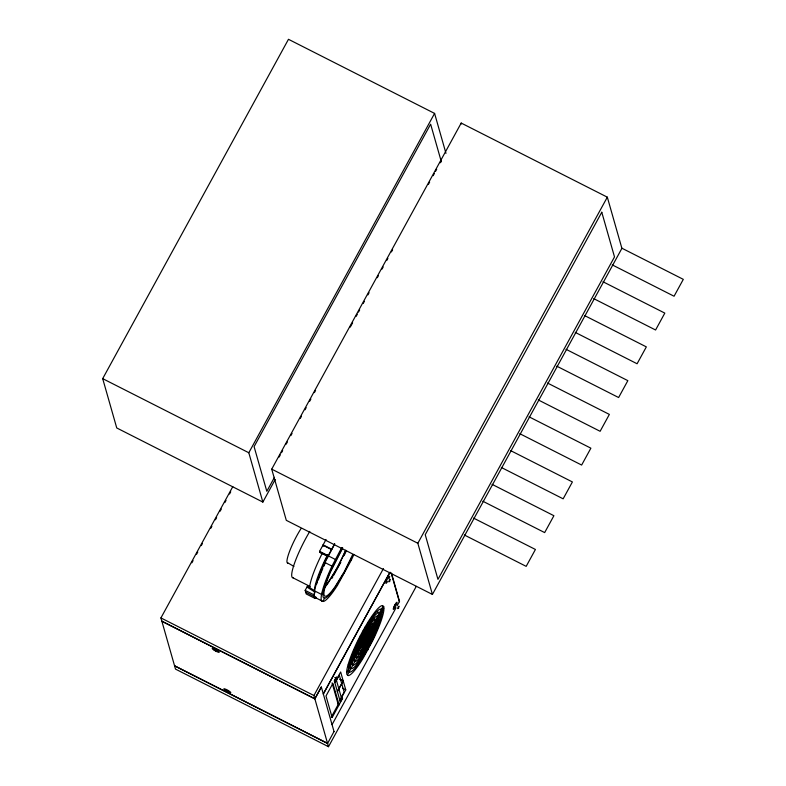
<?xml version="1.0" encoding="UTF-8"?>
<svg xmlns="http://www.w3.org/2000/svg" width="786" height="786" viewBox="0 0 786 786"><rect width="100%" height="100%" fill="white"/><g stroke="black" fill="none" stroke-linecap="round" stroke-linejoin="round"><path stroke-width="1.18" d="M350.418 665.938L350.438 664.936A31.302 5.345 -63.1 0 1 360.774 637.682L365.637 628.79A31.302 5.345 -63.1 0 1 379.117 612.569L379.864 613.041L380.159 616.224A31.302 5.345 -63.1 0 1 369.823 643.479L364.959 652.37A31.302 5.345 -63.1 0 1 351.48 668.591L351.096 668.346A23.266 3.979 -63.1 0 1 350.418 665.938L348.267 664.848M354.152 659.11L354.162 658.845A23.472 4.009 -63.1 0 1 360.194 641.877L367.396 628.721A23.472 4.009 -63.1 0 1 375.659 619.565L376.445 622.306A23.472 4.009 -63.1 0 1 370.403 639.283L363.201 652.439A23.472 4.009 -63.1 0 1 354.938 661.586L354.84 661.517A21.33 3.645 -63.1 0 1 354.152 659.11L352 658.02M334.689 543.981L324.932 562.55A43.033 7.349 -63.1 0 0 314.518 590.866L314.292 596.613L315.107 597.822L316.512 597.871M395.555 604.965C395.947 602.459 392.912 608.973 394.827 606.458M345.585 551.084L337.145 568.307L328.027 583.163A37.168 6.347 -63.1 0 1 323.989 588.4M352.639 554.661L344.189 571.884L335.072 586.739A37.168 6.347 -63.1 0 1 326.033 596.21L324.815 596.171A37.168 6.347 -63.1 0 1 324.313 590.158L325.208 586.405A37.168 6.347 -63.1 0 1 330.71 571.422L342.745 547.95M351.087 558.964L344.337 572.375L334.708 588.056A39.241 6.701 -63.1 0 1 325.158 598.058L323.871 598.018A39.241 6.701 -63.1 0 1 323.341 591.671L324.284 587.702A39.241 6.701 -63.1 0 1 330.1 571.894L342.274 547.97M341.733 547.557L331.977 566.126A43.033 7.349 -63.1 0 0 322.152 601.398L323.567 601.447A43.033 7.349 -63.1 0 0 337.459 585.364L351.371 559.956A43.033 7.349 -63.1 0 0 353.897 554.425M362.651 631.276L357.954 640.325A39.123 6.681 -63.1 0 0 346.754 670.782L346.813 674.339L348.129 675.596A39.123 6.681 -63.1 0 0 363.073 658.304L372.643 640.826A39.123 6.681 -63.1 0 0 383.843 610.368L383.784 606.812L382.468 605.554A39.123 6.681 -63.1 0 0 367.524 622.846L362.651 631.276L367.946 649.884M389.581 581.041C391.792 575.883 386.938 584.42 389.581 581.041L389.738 581.601M398.473 607.843C400.634 602.774 395.859 611.203 398.473 607.843L398.63 608.403M275.208 479.519L262.858 502.077L116.741 427.957L102.691 378.646L288.472 39.3L434.589 113.41L445.967 153.339M262.858 502.077L248.808 452.756L434.589 113.41M416.275 586.376L328.499 746.7L175.504 669.102L160.924 617.924L232.794 486.652M191.882 562.796L193.061 560.644M196.588 554.199L197.767 552.047M201.295 545.592L202.474 543.44M210.717 528.398L211.896 526.247M215.423 519.792L216.602 517.64M220.129 511.195L221.308 509.043M224.845 502.588L226.024 500.446M229.551 493.991L230.73 491.84M271.72 469.154L461.205 123.058L607.323 197.168L621.903 248.356L432.418 594.442L286.3 520.332L271.72 469.154L417.838 543.264L432.418 594.442M279.128 457.049L280.297 454.898M281.476 452.746L282.655 450.604M286.183 444.159L287.362 442.007M290.889 435.572L292.058 433.42M300.291 418.388L301.47 416.236M304.997 409.791L306.167 407.649M309.694 401.204L310.873 399.052M314.4 392.617L315.579 390.465M350.261 327.104L352.619 322.81M356.146 316.365L357.316 314.223M358.495 312.071L359.674 309.92M363.201 303.484L364.38 301.333M367.907 294.888L369.076 292.746M377.309 277.713L378.488 275.562M382.016 269.117L383.185 266.975M386.712 260.53L387.891 258.378M391.418 251.933L392.597 249.791M428.458 184.278L429.637 182.136M433.165 175.691L434.334 173.539M435.513 171.397L436.692 169.245M440.219 162.8L441.388 160.658M274.471 477.328L266.818 491.309L254.094 446.635L430.63 124.178L441.349 161.788M328.44 556.606L319.912 552.46L319.588 551.32L326.052 539.491M315.697 596.594L314.773 598.293L306.176 593.931L305.165 590.374L307.434 586.238L314.587 590.708M334.649 543.853L328.175 555.682L319.588 551.32M314.773 598.293L313.761 594.737L314.685 593.047M323.537 590.846L321.572 594.442L314.518 590.866M333.745 575.214L340.81 562.324M324.706 598.038L322.859 601.418L315.815 597.841M328.499 746.7L313.919 695.522L383.43 568.553M321.346 687.052L314.872 698.872L161.877 621.274M323.301 693.94L389.61 572.837M323.331 694.028L390.033 572.198M334.433 681.216L335.917 678.514L341.812 699.216L340.338 701.918M334.777 682.425L336.909 678.544L336.447 676.913L334.315 680.794L340.456 702.34M334.836 682.612L340.652 671.971L343.168 680.794L337.341 691.425M336.447 680.371L339.306 675.135L344.15 692.122L341.281 697.359M346.783 672.561L383.126 606.183M417.838 543.264L607.323 197.168M337.42 691.7L343.246 681.069L340.024 679.438M365.303 640.58L383.784 606.812M347.471 674.968L383.814 608.59M339.935 700.523L345.761 689.882L343.246 681.069M339.994 700.709L342.116 696.828L342.578 698.449L332.134 717.53L331.279 717.097L338.206 704.433L332.075 682.887M332.056 724.643L396.006 607.833M396.999 606.016L399.524 601.398L391.457 573.053M174.58 665.84L327.575 743.448L334.011 731.53M371.925 626.639L371.65 626.717A15.651 2.672 -63.1 0 0 366.698 632.671L361.894 641.445A15.651 2.672 -63.1 0 0 358.102 651.447L357.876 652.753A15.651 2.672 -63.1 0 0 358.396 654.581L358.956 654.443A15.651 2.672 -63.1 0 0 363.898 648.479L368.703 639.716A15.651 2.672 -63.1 0 0 372.495 629.704L372.613 629.055A11.741 2.004 -63.1 0 0 372.672 627.12A11.741 2.004 -63.1 0 0 371.925 626.639L369.774 625.548M215.855 650.7C219.992 651.997 211.139 647.674 215.855 650.7L216.012 651.25M227.39 691.179C231.526 692.476 222.674 688.153 227.39 691.179L227.547 691.729M319.843 552.224L328.381 556.38M621.471 247.993L683.309 279.354L674.064 296.234L612.235 264.872M602.99 281.752L664.818 313.113L655.583 330.002L593.744 298.641M584.499 315.52L646.338 346.881L637.092 363.761L575.254 332.399M566.018 349.289L627.847 380.65L618.611 397.529L556.773 366.168M547.528 383.047L609.366 414.409L600.121 431.298L538.282 399.936M529.047 416.816L590.875 448.177L581.64 465.057L519.801 433.695M510.556 450.584L572.395 481.946L563.149 498.825L501.311 467.464M492.075 484.343L553.904 515.714L544.659 532.594L482.83 501.232M473.585 518.112L535.423 549.473L526.178 566.362L464.339 534.991M102.691 378.646L248.808 452.756M331.712 549.227L323.115 544.865L323.37 545.779M331.525 549.561L322.928 545.209L323.184 546.113M328.224 555.84L335.268 559.406M324.932 562.55L331.977 566.126L332.262 567.119M300.959 528.703A24.651 4.215 -63.1 0 0 287.018 562.383L293.915 566.431M377.349 611.724L379.5 612.815M372.544 618.002L375.767 619.633M292.441 577.543L310.126 586.513M305.165 590.374L313.761 594.737M305.666 592.153L314.292 596.613M361.472 646.367L363.623 647.458L365.51 654.09M339.945 679.153L343.168 680.794M334.757 677.453L336.909 678.544M342.539 688.251L345.761 689.882M337.98 703.617L338.835 704.05M338.206 704.433L339.071 704.865L332.93 683.329L325.994 695.983L332.134 717.53M160.924 617.924L313.919 695.522M161.857 621.176L314.852 698.774L321.317 686.954L334.04 731.628M174.551 665.752L327.546 743.35M306.972 587.083L315.147 592.192M461.205 123.058L461.47 123.992M391.29 573.475L399.347 601.742M350.929 558.424L351.371 559.956M365.087 627.061L370.294 645.355M360.302 635.795L363.623 647.458M337.174 584.371L337.459 585.364M314.41 590.581A39.123 6.681 -63.1 0 1 327.565 554.769M288.03 563.307A24.651 4.215 -63.1 0 1 287.381 563.11M316.689 584.047A35.213 6.013 -63.1 0 1 328.116 555.162M345.555 550.249A35.213 6.013 -63.1 0 1 325.266 586.022M309.596 588.134A39.123 6.681 -63.1 0 1 322.201 553.423M293.414 577.7A35.213 6.013 -63.1 0 1 294.583 563.051A35.213 6.013 -63.1 0 1 309.802 531.415M346.449 550.426A40.096 6.848 -63.1 0 1 344.14 555.555M332.9 576.718A40.096 6.848 -63.1 0 1 331.79 578.525M318.369 579.842A40.096 6.848 -63.1 0 1 320.374 574.399M320.747 573.446A40.096 6.848 -63.1 0 1 322.8 568.504M323.694 566.48A40.096 6.848 -63.1 0 1 325.591 562.344M387.518 581.591A4.009 0.688 -63.1 0 1 385.965 582.298A4.009 0.688 -63.1 0 1 388.893 576.649A4.009 0.688 -63.1 0 1 388.932 578.869M395.437 606.782A4.009 0.688 -63.1 0 1 393.295 608.757A4.009 0.688 -63.1 0 1 396.173 602.872A4.009 0.688 -63.1 0 1 396.35 604.925M348.581 667.982L348.915 671.558L349.76 672.089A35.213 6.013 -63.1 0 0 364.91 653.844L370.393 643.832A35.213 6.013 -63.1 0 0 382.016 613.178L381.682 609.602L380.846 609.062A35.213 6.013 -63.1 0 0 365.687 627.316L360.204 637.318A35.213 6.013 -63.1 0 0 348.581 667.982M352.305 661.891L352.285 662.529A22.293 3.812 -63.1 0 0 352.963 664.936L353.209 665.094A27.392 4.677 -63.1 0 0 362.857 654.414L371.257 639.067A27.392 4.677 -63.1 0 0 378.302 619.26L378.351 617.56L377.388 616.067A27.392 4.677 -63.1 0 0 367.75 626.747L359.34 642.093A27.392 4.677 -63.1 0 0 352.305 661.891M370.894 630.716L370.373 633.624A11.741 2.004 -63.1 0 1 368.634 638.212L363.358 647.851A11.741 2.004 -63.1 0 1 361.088 650.582L360.538 650.975A11.741 2.004 -63.1 0 1 359.9 648.735L360.224 647.526A11.741 2.004 -63.1 0 1 361.963 642.948L367.239 633.3A11.741 2.004 -63.1 0 1 369.508 630.568L370.481 630.077L370.894 630.716M374.617 624.133L374.293 626.982A19.562 3.341 -63.1 0 1 369.558 639.499L363.554 650.464A19.562 3.341 -63.1 0 1 357.365 657.911L356.667 658.088A19.562 3.341 -63.1 0 1 356.019 655.799L356.304 654.168A19.562 3.341 -63.1 0 1 361.049 641.661L367.052 630.696A19.562 3.341 -63.1 0 1 373.232 623.249L374.401 623.367L374.617 624.133M362.218 644.284L361.914 645.218A7.821 1.336 -63.1 0 0 362.493 647.251L363.446 646.19A7.821 1.336 -63.1 0 0 367.986 637.898L368.683 635.943A7.821 1.336 -63.1 0 0 369.027 633.997L368.939 633.693A7.821 1.336 -63.1 0 0 368.103 633.909L367.15 634.96A7.821 1.336 -63.1 0 0 362.611 643.253L362.218 644.284M365.185 639.372L364.881 639.932A3.91 0.668 -63.1 0 0 363.446 643.95A3.91 0.668 -63.1 0 0 365.411 641.779L365.716 641.229A3.91 0.668 -63.1 0 0 367.15 637.2A3.91 0.668 -63.1 0 0 365.185 639.372M601.781 212.249L425.236 534.706L437.959 579.37L614.505 256.914L601.781 212.249M224.973 690.187A4.009 0.717 28.7 0 0 230.75 692.751A4.009 0.717 28.7 0 0 226.093 689.401A4.009 0.717 28.7 0 0 224.973 690.187M213.438 649.708A4.009 0.717 28.7 0 0 219.215 652.272A4.009 0.717 28.7 0 0 214.568 648.912A4.009 0.717 28.7 0 0 213.438 649.708"/></g></svg>
